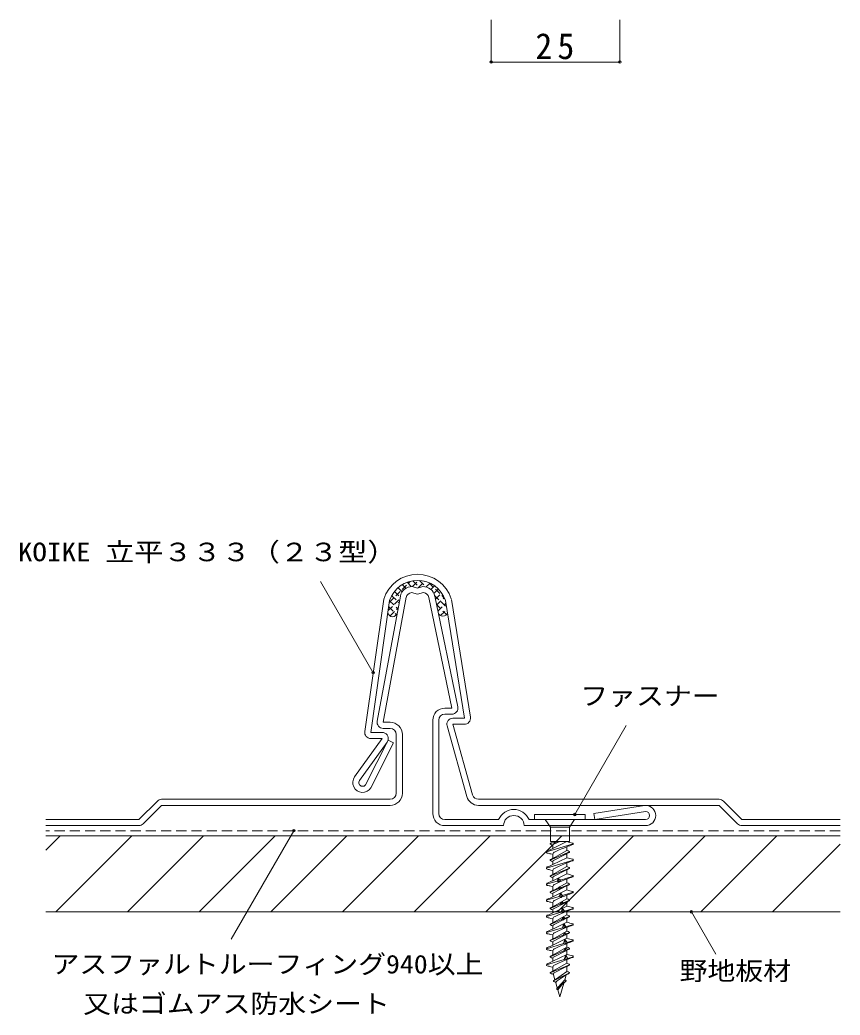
# Model space of a CAD drawing. Units: millimetres on the paper. Extents: x -393 to 395, y -365 to 275.
# Drawn here: x 46.8 to 208.6, y -236.8 to -40.4 of the extents above; entities that cross this region are included whole.
import ezdxf
from ezdxf.enums import TextEntityAlignment as Align

# ---------------------------------------------------------------- set-up
doc = ezdxf.new("R2010")
doc.units = ezdxf.units.MM
doc.header["$PDMODE"] = 32
doc.header["$PDSIZE"] = 0.5
doc.linetypes.add('DASHED1', pattern=[1.8, 1.2, -0.6])
doc.linetypes.add('DASHED2', pattern=[3, 2, -1])
doc.layers.add('0-0_00', color=7, linetype='Continuous', lineweight=9)
doc.layers.add('0-1_01', color=7, linetype='Continuous', lineweight=9)
doc.styles.add('ＭＳ ゴシック', font='')
doc.styles.get('ＭＳ ゴシック').set_extended_font_data('MS Gothic')

msp = doc.modelspace()

# ---------------------------------------------------------------- linework, layer by layer
at = {"layer": '0-0_00', "color": 4, "lineweight": 5}
for p, q in [((139.748, -40.387), (139.748, -48.703)), ((165.148, -40.387), (165.148, -48.703)), ((165.148, -48.703), (139.748, -48.703))]:
    msp.add_line(p, q, dxfattribs=at)
at = {"layer": '0-0_00'}
for p, q in [((150.417, -198.198), (151.442, -199.698)), ((151.442, -202.507), (151.442, -199.698)), ((155.192, -202.507), (155.192, -199.698)), ((155.967, -203.002), (150.667, -204.592)), ((151.442, -202.507), (155.192, -202.507)), ((154.717, -202.547), (151.917, -203.897)), ((151.917, -203.897), (151.917, -203.29)), ((152.123, -203.038), (153.317, -202.507)), ((153.317, -202.507), (152.279, -202.507)), ((154.717, -202.547), (154.717, -202.507)), ((154.717, -204.303), (154.717, -203.553)), ((155.967, -206.182), (150.667, -207.772)), ((155.217, -204.592), (151.417, -206.182)), ((151.547, -204.97), (151.917, -205.047)), ((151.917, -205.871), (151.917, -205.047)), ((154.717, -205.727), (151.917, -207.077)), ((152.167, -206.203), (154.512, -204.997)), ((154.717, -204.303), (152.279, -205.687)), ((154.717, -205.727), (154.717, -204.901)), ((155.217, -207.772), (151.417, -209.361)), ((151.547, -208.15), (151.917, -208.227)), ((151.917, -207.077), (151.917, -206.47)), ((152.167, -209.383), (154.512, -208.177)), ((154.717, -207.483), (152.279, -208.867)), ((154.717, -207.483), (154.717, -206.794)), ((154.717, -208.907), (154.717, -208.081)), ((151.917, -209.051), (151.917, -208.227)), ((154.717, -208.907), (151.917, -210.257)), ((151.917, -210.257), (151.917, -209.65)), ((152.758, -210.324), (153.008, -209.731)), ((153.008, -209.731), (153.417, -210.127)), ((153.417, -210.127), (153.141, -210.572)), ((155.967, -209.362), (153.417, -210.127)), ((154.717, -210.663), (154.717, -209.974)), ((152.758, -210.324), (150.667, -210.952)), ((152.993, -211.882), (151.417, -212.542)), ((151.547, -211.33), (151.917, -211.407)), ((151.917, -212.231), (151.917, -211.407)), ((154.717, -212.087), (151.917, -213.437)), ((152.167, -212.563), (154.512, -211.357)), ((154.717, -210.663), (152.279, -212.047)), ((153.141, -210.572), (152.758, -210.324)), ((152.993, -211.882), (153.258, -211.492)), ((153.339, -211.96), (152.993, -211.882)), ((153.258, -211.492), (153.642, -211.611)), ((153.642, -211.611), (153.339, -211.96)), ((155.217, -210.952), (153.642, -211.611)), ((154.717, -212.087), (154.717, -211.261)), ((153.198, -213.372), (150.667, -214.132)), ((151.917, -213.437), (151.917, -212.83)), ((154.717, -213.843), (152.279, -215.227)), ((153.198, -213.372), (153.451, -212.697)), ((153.566, -213.561), (153.198, -213.372)), ((153.451, -212.697), (153.859, -213.174)), ((153.859, -213.174), (153.566, -213.561)), ((155.967, -212.542), (153.859, -213.174)), ((154.717, -213.843), (154.717, -213.154)), ((153.389, -214.897), (151.417, -215.722)), ((151.547, -214.51), (151.917, -214.587)), ((151.917, -215.411), (151.917, -214.587)), ((154.717, -215.267), (151.917, -216.617)), ((151.917, -216.617), (151.917, -216.01)), ((152.167, -215.743), (154.512, -214.537)), ((153.389, -214.897), (153.676, -214.434)), ((153.736, -214.936), (153.389, -214.897)), ((153.562, -216.443), (153.824, -215.697)), ((153.676, -214.434), (154.042, -214.623)), ((154.042, -214.623), (153.736, -214.936)), ((153.824, -215.697), (154.212, -216.248)), ((155.217, -214.132), (154.042, -214.623)), ((155.967, -215.722), (154.212, -216.248)), ((154.717, -215.267), (154.717, -214.441)), ((153.562, -216.443), (150.667, -217.312)), ((153.711, -217.942), (151.417, -218.902)), ((151.547, -217.69), (151.917, -217.767)), ((151.917, -218.591), (151.917, -217.767)), ((152.167, -218.923), (154.512, -217.717)), ((154.717, -217.023), (152.279, -218.407)), ((153.92, -216.591), (153.562, -216.443)), ((153.711, -217.942), (154.004, -217.428)), ((154.054, -217.953), (153.711, -217.942)), ((154.212, -216.248), (153.92, -216.591)), ((154.004, -217.428), (154.369, -217.666)), ((154.369, -217.666), (154.054, -217.953)), ((155.217, -217.312), (154.369, -217.666)), ((154.717, -217.023), (154.717, -216.334)), ((154.717, -218.447), (154.717, -217.621)), ((153.848, -219.537), (150.667, -220.492)), ((154.717, -218.447), (151.917, -219.797)), ((151.917, -219.797), (151.917, -219.19)), ((153.848, -219.537), (154.124, -218.733)), ((154.2, -219.656), (153.848, -219.537)), ((154.124, -218.733), (154.516, -219.337)), ((154.516, -219.337), (154.2, -219.656)), ((155.967, -218.902), (154.516, -219.337)), ((154.717, -220.203), (154.717, -219.514)), ((153.957, -221.019), (151.417, -222.082)), ((151.547, -220.87), (151.917, -220.947)), ((151.917, -221.771), (151.917, -220.947)), ((154.717, -221.627), (151.917, -222.977)), ((152.167, -222.103), (154.512, -220.897)), ((154.717, -220.203), (152.279, -221.587)), ((153.957, -221.019), (154.256, -220.464)), ((154.3, -221.006), (153.957, -221.019)), ((154.256, -220.464), (154.597, -220.751)), ((154.597, -220.751), (154.3, -221.006)), ((155.217, -220.492), (154.597, -220.751)), ((154.717, -221.627), (154.717, -220.801)), ((154.057, -222.655), (150.667, -223.672)), ((151.917, -222.977), (151.917, -222.37)), ((154.717, -223.383), (152.279, -224.767)), ((154.404, -222.755), (154.057, -222.655)), ((154.127, -224.128), (154.442, -223.539)), ((154.728, -222.453), (154.404, -222.755)), ((154.442, -223.539), (154.797, -223.847)), ((154.797, -223.847), (154.467, -224.101)), ((154.717, -223.383), (154.717, -222.694)), ((155.967, -222.082), (154.728, -222.453)), ((155.217, -223.672), (154.797, -223.847)), ((154.185, -225.796), (150.667, -226.852)), ((154.127, -224.128), (151.417, -225.262)), ((151.547, -224.05), (151.917, -224.127)), ((151.917, -224.951), (151.917, -224.127)), ((154.717, -224.807), (151.917, -226.157)), ((151.917, -226.157), (151.917, -225.55)), ((152.167, -225.283), (154.512, -224.077)), ((154.467, -224.101), (154.127, -224.128)), ((154.185, -225.796), (154.498, -224.912)), ((154.528, -225.886), (154.185, -225.796)), ((154.498, -224.912), (154.861, -225.594)), ((154.861, -225.594), (154.528, -225.886)), ((154.717, -224.807), (154.717, -223.981)), ((154.717, -226.563), (154.717, -225.813)), ((155.967, -225.262), (154.861, -225.594)), ((155.217, -226.852), (151.417, -228.442)), ((151.547, -227.23), (151.917, -227.307)), ((151.917, -228.131), (151.917, -227.307)), ((152.167, -228.463), (154.512, -227.257)), ((154.717, -226.563), (152.279, -227.947)), ((154.717, -228.153), (154.717, -227.161)), ((152.346, -229.812), (151.991, -228.575)), ((155.216, -228.436), (152.053, -230.045)), ((154.717, -228.153), (152.488, -229.725)), ((152.802, -230.032), (154.572, -228.82)), ((154.283, -229.826), (154.572, -228.82)), ((152.819, -231.463), (152.496, -230.337)), ((152.698, -231.622), (154.58, -230.034)), ((153.722, -230.821), (152.914, -231.793)), ((152.996, -231.296), (154.283, -229.826)), ((153.317, -233.198), (154.102, -230.459)), ((153.317, -233.198), (152.914, -231.793))]:
    msp.add_line(p, q, dxfattribs=at)
msp.add_lwpolyline([(158.317, -197.198), (158.317, -198.198), (148.317, -198.198), (148.317, -197.198)], close=True, dxfattribs=at)
for points in [[(156.217, -198.198), (155.192, -199.698), (151.442, -199.698)], [(154.057, -222.655), (154.33, -221.813), (154.728, -222.453)]]:
    msp.add_lwpolyline(points, dxfattribs=at)
for centre, radius, start, end in [((144.421, -187.799), 17.758, 291.20328, 294.96875), ((153.638, -207.672), 5.172, 93.64851, 115.43288), ((151.517, -203.002), 0.1, 151.67664, 226.69806), ((153.375, -204.157), 2.288, 133.86334, 148.28386), ((152.837, -200.679), 2.769, 239.89018, 250.58319), ((152.258, -203.359), 0.348, 112.76938, 168.67461), ((172.758, -246.835), 46.92, 114.25377, 115.76996), ((152.787, -204.538), 2.093, 75.561, 75.95494), ((165.505, -231.738), 30.179, 108.63118, 113.47316), ((160.758, -182.373), 21.059, 253.32985, 256.52316), ((155.817, -202.998), 0.15, 287.99913, 77.33618), ((150.91, -204.588), 0.243, 105.88588, 250.27509), ((144.317, -237.272), 33.101, 77.38429, 78.65712), ((151.517, -206.182), 0.1, 125.87859, 249.23848), ((99.255, -101.357), 117.031, 296.49106, 296.94127), ((152.258, -206.539), 0.348, 105.25987, 168.67461), ((152.583, -205.237), 0.693, 108.88551, 164.08015), ((147.957, -190.768), 15.667, 294.73485, 297.43468), ((153.703, -207.145), 3.018, 61.29723, 70.38911), ((160.758, -185.553), 21.059, 253.32985, 256.52316), ((155.117, -204.592), 0.1, 305.87859, 69.23848), ((155.817, -206.178), 0.15, 287.99913, 77.33618), ((150.91, -207.768), 0.243, 105.88588, 250.27509), ((144.317, -240.452), 33.101, 77.38429, 78.65712), ((144.421, -190.979), 17.758, 291.20328, 294.96875), ((152.923, -203.644), 3, 241.26797, 250.39272), ((152.583, -208.417), 0.693, 108.88551, 164.08015), ((172.758, -250.015), 46.92, 114.25377, 115.76996), ((165.505, -234.918), 30.179, 108.63118, 113.47316), ((147.957, -193.948), 15.667, 294.73485, 297.43468), ((153.703, -210.325), 3.018, 61.29723, 70.38911), ((155.117, -207.772), 0.1, 305.87859, 69.23848), ((151.517, -209.362), 0.1, 125.87859, 249.23848), ((99.255, -104.537), 117.031, 296.49106, 296.94127), ((152.923, -206.824), 3, 241.26797, 250.39272), ((152.258, -209.719), 0.348, 105.25987, 168.67461), ((32.977, -229.172), 121.595, 8.799, 9.20047), ((165.505, -238.098), 30.179, 108.63118, 113.47316), ((160.758, -188.733), 21.059, 253.32985, 256.52316), ((155.817, -209.358), 0.15, 287.99913, 77.33618), ((150.91, -210.948), 0.243, 105.88588, 250.27509), ((144.317, -243.632), 33.101, 77.38429, 78.65712), ((144.421, -194.159), 17.758, 291.20328, 294.96875), ((99.255, -107.717), 117.031, 296.49106, 296.94127), ((152.583, -211.597), 0.693, 108.88551, 164.08015), ((172.758, -253.195), 46.92, 114.25377, 115.76996), ((151.585, -212.025), 1.756, 2.12791, 17.69391), ((147.957, -197.128), 15.667, 294.73485, 297.43468), ((153.703, -213.505), 3.018, 61.29723, 70.38911), ((160.758, -191.913), 21.059, 253.32985, 256.52316), ((155.117, -210.952), 0.1, 305.87859, 69.23848), ((150.91, -214.128), 0.243, 105.88588, 250.27509), ((144.421, -197.339), 17.758, 291.20328, 294.96875), ((151.517, -212.542), 0.1, 125.87859, 249.23848), ((152.923, -210.004), 3, 241.26797, 250.39272), ((152.258, -212.899), 0.348, 105.25987, 168.67461), ((172.758, -256.375), 46.92, 114.25377, 115.76996), ((32.977, -229.172), 121.595, 7.37663, 7.78717), ((165.505, -241.278), 30.179, 108.63118, 113.47316), ((153.703, -216.685), 3.018, 61.29723, 70.38911), ((155.117, -214.132), 0.1, 305.87859, 69.23848), ((155.817, -212.538), 0.15, 287.99913, 77.33618), ((144.317, -246.812), 33.101, 77.38429, 78.65712), ((151.517, -215.722), 0.1, 125.87859, 249.23848), ((99.255, -110.897), 117.031, 296.49106, 296.94127), ((152.923, -213.184), 3, 241.26797, 250.39272), ((152.258, -216.079), 0.348, 105.25987, 168.67461), ((152.583, -214.777), 0.693, 108.88551, 164.08015), ((165.505, -244.458), 30.179, 108.63118, 113.47316), ((32.977, -229.172), 121.595, 6.72357, 6.96185), ((32.977, -229.172), 121.595, 5.93901, 6.36249), ((147.957, -200.308), 15.667, 294.73485, 297.43468), ((160.758, -195.093), 21.059, 253.32985, 256.52316), ((155.817, -215.718), 0.15, 287.99913, 77.33618), ((150.91, -217.308), 0.243, 105.88588, 250.27509), ((144.317, -249.992), 33.101, 77.38429, 78.65712), ((144.421, -200.519), 17.758, 291.20328, 294.96875), ((152.583, -217.957), 0.693, 108.88551, 164.08015), ((172.758, -259.555), 46.92, 114.25377, 115.76996), ((32.977, -229.172), 121.595, 5.29416, 5.54272), ((147.957, -203.488), 15.667, 294.73485, 297.43468), ((153.703, -219.865), 3.018, 61.29723, 70.38911), ((155.117, -217.312), 0.1, 305.87859, 69.23848), ((144.421, -203.699), 17.758, 291.20328, 294.96875), ((151.517, -218.902), 0.1, 125.87859, 249.23848), ((99.255, -114.077), 117.031, 296.49106, 296.94127), ((152.923, -216.364), 3, 241.26797, 250.39272), ((152.258, -219.259), 0.348, 105.25987, 168.67461), ((172.758, -262.735), 46.92, 114.25377, 115.76996), ((165.505, -247.638), 30.179, 108.63118, 113.47316), ((32.977, -229.172), 121.595, 4.48859, 4.92522), ((160.758, -198.273), 21.059, 253.32985, 256.52316), ((155.817, -218.898), 0.15, 287.99913, 77.33618), ((150.91, -220.488), 0.243, 105.88588, 250.27509), ((144.317, -253.172), 33.101, 77.38429, 78.65712), ((99.255, -117.257), 117.031, 296.49106, 296.94127), ((152.583, -221.137), 0.693, 108.88551, 164.08015), ((113.476, -224.041), 40.937, 4.25203, 5.01289), ((143.673, -223.119), 10.737, 1.94267, 6.98427), ((147.957, -206.668), 15.667, 294.73485, 297.43468), ((153.703, -223.045), 3.018, 61.29723, 70.38911), ((160.758, -201.453), 21.059, 253.32985, 256.52316), ((155.117, -220.492), 0.1, 305.87859, 69.23848), ((150.91, -223.668), 0.243, 105.88588, 250.27509), ((144.421, -206.879), 17.758, 291.20328, 294.96875), ((151.517, -222.082), 0.1, 125.87859, 249.23848), ((152.923, -219.544), 3, 241.26797, 250.39272), ((152.258, -222.439), 0.348, 105.25987, 168.67461), ((152.583, -224.317), 0.693, 108.88551, 164.08015), ((172.758, -265.915), 46.92, 114.25377, 115.76996), ((165.505, -250.818), 30.179, 108.63118, 113.47316), ((32.977, -229.172), 121.595, 2.39046, 2.6554), ((147.957, -209.848), 15.667, 294.73485, 297.43468), ((153.703, -226.225), 3.018, 61.29723, 70.38911), ((155.117, -223.672), 0.1, 305.87859, 69.23848), ((155.817, -222.078), 0.15, 287.99913, 77.33618), ((144.317, -256.352), 33.101, 77.38429, 78.65712), ((151.517, -225.262), 0.1, 125.87859, 249.23848), ((99.255, -120.437), 117.031, 296.49106, 296.94127), ((152.923, -222.724), 3, 241.26797, 250.39272), ((152.258, -225.619), 0.348, 105.25987, 168.67461), ((165.505, -253.998), 30.179, 108.63118, 113.47316), ((32.977, -229.172), 121.595, 1.54883, 2.00778), ((160.758, -204.633), 21.059, 253.32985, 256.52316), ((155.817, -225.258), 0.15, 287.99913, 77.33618), ((150.91, -226.848), 0.243, 105.88588, 250.27509), ((144.317, -259.532), 33.101, 77.38429, 78.65712), ((144.421, -210.059), 17.758, 291.20328, 294.96875), ((152.583, -227.497), 0.693, 108.88551, 164.08015), ((172.758, -269.095), 46.92, 114.25377, 115.76996), ((147.957, -213.028), 15.667, 294.73485, 297.43468), ((153.703, -229.405), 3.018, 61.29723, 70.38911), ((155.117, -226.852), 0.1, 305.87859, 69.23848), ((151.517, -228.442), 0.1, 125.87859, 249.23848), ((99.255, -123.617), 117.031, 296.49106, 296.94127), ((152.923, -225.904), 3, 241.26797, 250.39272), ((152.258, -228.799), 0.348, 105.25987, 168.67461), ((149.897, -225.655), 4.825, 297.07892, 302.47913), ((151.408, -221.883), 7.625, 294.51392, 299.51039), ((153.703, -230.995), 3.018, 61.29723, 70.38911), ((155.124, -228.436), 0.0919, 295.7119, 72.30331), ((152.152, -230.032), 0.1, 125.87859, 249.23848), ((151.28, -232.076), 2.122, 55.02049, 66.77478), ((153.156, -230.693), 0.75, 118.19894, 151.65128), ((152.787, -231.622), 0.1, 125.87859, 249.23848), ((152.787, -231.622), 0.1, 125.87859, 249.23848), ((150.62, -228.969), 3.326, 309.35022, 321.94914), ((151.915, -233.666), 2.122, 61.91342, 66.77478), ((159.024, -236.017), 7.424, 127.26097, 135.57535), ((153.508, -231.742), 2.067, 60.77386, 67.95819), ((154.489, -230.026), 0.0919, 295.7119, 72.30331)]:
    msp.add_arc(centre, radius, start, end, dxfattribs=at)
at = {"layer": '0-0_00', "color": 4}
for p in [(139.748, -48.703), (165.148, -48.703)]:
    msp.add_point(p, dxfattribs=at)
at = {"layer": '0-1_01', "linetype": 'DASHED1'}
for p, q in [((119.68, -155.316), (123.772, -151.223)), ((124.212, -152.198), (125.409, -151)), ((124.287, -151.076), (125.603, -152.393)), ((125.362, -152.462), (126.651, -151.173)), ((125.636, -151.012), (126.903, -152.279)), ((120.717, -153.163), (121.811, -154.257)), ((121.408, -152.441), (122.209, -153.241)), ((122.212, -151.831), (122.934, -152.552)), ((123.155, -151.359), (124.001, -152.205)), ((126.947, -152.291), (127.694, -151.544)), ((127.494, -151.455), (130.579, -154.54)), ((127.863, -152.79), (128.588, -152.064)), ((128.467, -153.599), (129.354, -152.713)), ((119.444, -156.966), (121.734, -154.676)), ((119.725, -155), (121.37, -156.645)), ((120.15, -154.011), (121.591, -155.451)), ((128.604, -153.979), (130.963, -156.338)), ((128.762, -154.719), (129.997, -153.484)), ((129.006, -155.89), (130.51, -154.385)), ((119.548, -156.237), (121.073, -157.762)), ((119.812, -158.012), (121.413, -156.411)), ((128.981, -155.77), (130.94, -157.73)), ((129.249, -157.06), (130.826, -155.484)), ((129.772, -157.952), (131.044, -156.68))]:
    msp.add_line(p, q, dxfattribs=at)
at = {"layer": '0-1_01'}
for p, q in [((116.478, -169.213), (106.094, -151.229)), ((125.236, -152.498), (124.188, -152.198)), ((125.236, -152.498), (126.285, -152.198)), ((118.554, -154.713), (114.815, -180.828)), ((119.728, -154.983), (116.003, -180.998)), ((117.288, -178.753), (121.838, -154.108)), ((118.468, -178.971), (123.019, -154.326)), ((125.236, -153.746), (124.048, -153.406)), ((125.236, -153.746), (126.425, -153.406)), ((132.011, -176.198), (127.46, -154.353)), ((133.185, -175.953), (128.634, -154.108)), ((130.745, -154.983), (134.47, -178.198)), ((135.655, -178.008), (131.93, -154.793)), ((132.011, -176.198), (130.636, -176.198)), ((128.236, -178.598), (128.236, -196.998)), ((129.437, -178.598), (129.437, -196.998)), ((132.011, -177.398), (130.636, -177.398)), ((132.217, -178.198), (134.47, -178.198)), ((118.462, -178.998), (119.837, -178.998)), ((118.462, -180.198), (119.837, -180.198)), ((131.061, -179.72), (134.947, -193.643)), ((134.47, -179.398), (132.217, -179.398)), ((136.102, -193.32), (132.217, -179.398)), ((156.258, -197.198), (166.415, -179.608)), ((118.256, -182.198), (112.807, -189.773)), ((114.973, -191.331), (119.412, -182.52)), ((118.256, -180.998), (116.003, -180.998)), ((116.003, -182.198), (118.256, -182.198)), ((120.483, -183.06), (119.412, -182.52)), ((121.036, -192.998), (121.036, -181.398)), ((122.237, -181.398), (122.237, -192.998)), ((119.23, -182.899), (113.781, -190.474)), ((116.012, -191.935), (120.483, -183.06)), ((119.837, -194.198), (74.733, -194.198)), ((137.258, -194.198), (184.739, -194.198)), ((73.885, -194.549), (70.237, -198.198)), ((71.085, -199.047), (74.733, -195.398)), ((119.837, -195.398), (74.733, -195.398)), ((137.258, -195.398), (184.739, -195.398)), ((160.047, -197.013), (170.047, -195.413)), ((188.388, -199.047), (184.739, -195.398)), ((185.588, -194.549), (189.236, -198.198)), ((51.855, -198.198), (70.237, -198.198)), ((130.636, -198.198), (141.236, -198.198)), ((147.236, -198.198), (170.236, -198.198)), ((160.047, -197.013), (160.236, -198.198)), ((160.236, -198.198), (170.236, -196.598)), ((189.236, -198.198), (208.619, -198.198)), ((70.237, -199.398), (51.855, -199.398)), ((130.636, -199.398), (142.187, -199.398)), ((146.286, -199.398), (170.236, -199.398)), ((208.619, -199.398), (189.236, -199.398)), ((208.619, -201.398), (51.855, -201.398)), ((51.855, -204.242), (54.699, -201.398)), ((53.841, -216.398), (68.841, -201.398)), ((67.983, -216.398), (82.983, -201.398)), ((82.125, -216.398), (97.125, -201.398)), ((88.486, -221.789), (100.837, -200.398)), ((96.267, -216.398), (111.267, -201.398)), ((110.409, -216.398), (125.409, -201.398)), ((124.551, -216.398), (139.551, -201.398)), ((138.694, -216.398), (153.693, -201.398)), ((152.836, -216.398), (167.835, -201.398)), ((166.978, -216.398), (181.978, -201.398)), ((181.12, -216.398), (196.12, -201.398)), ((195.262, -216.398), (208.619, -203.041)), ((208.619, -216.398), (51.855, -216.398)), ((184.073, -224.726), (179.264, -216.398))]:
    msp.add_line(p, q, dxfattribs=at)
at = {"layer": '0-1_01', "linetype": 'DASHED2'}
msp.add_line((208.619, -200.398), (51.855, -200.398), dxfattribs=at)
at = {"layer": '0-1_01'}
for centre, radius, start, end in [((125.236, -156.798), 7, 90, 162.6729), ((125.236, -156.798), 5.8, 90, 161.76564), ((125.236, -156.798), 7, 18.23343, 90), ((125.236, -156.798), 5.8, 18.23343, 90), ((124.188, -154.598), 2.4, 90.00356, 168.23355), ((126.285, -154.598), 2.4, 11.76645, 89.99644), ((124.188, -154.598), 1.2, 96.69836, 168.23355), ((126.285, -154.598), 1.2, 11.76645, 83.30399), ((120.309, -157.215), 0.939, 190.05507, 349.94545), ((130.22, -157.129), 0.938, 194.62444, 345.37556), ((130.636, -178.598), 2.4, 90, 180), ((132.011, -176.198), 1.2, 270, 11.76877), ((130.636, -178.598), 1.2, 90, 180), ((132.217, -179.398), 1.2, 90, 195.59477), ((134.47, -178.198), 1.2, 270, 9.11775), ((118.462, -178.998), 1.2, 168.23123, 270), ((119.837, -181.398), 2.4, 0, 90), ((119.837, -181.398), 1.2, 0, 90), ((116.003, -180.998), 1.2, 170.88225, 270), ((118.256, -182.198), 1.2, 344.40523, 90), ((114.377, -190.902), 1.934, 144.26996, 327.7356), ((114.377, -190.902), 0.734, 144.26996, 324.26996), ((74.733, -195.398), 1.2, 90, 135), ((119.837, -192.998), 1.2, 270, 0), ((119.837, -192.998), 2.4, 270, 0), ((137.258, -192.998), 2.4, 195.5925, 270), ((137.258, -192.998), 1.2, 195.5925, 270), ((184.739, -195.398), 1.2, 45, 90), ((144.236, -199.448), 3.25, 22.62007, 157.37993), ((170.236, -197.398), 2, 270, 90), ((130.636, -196.998), 2.4, 180, 270), ((130.636, -196.998), 1.2, 180, 270), ((144.236, -199.448), 2.05, 1.39877, 178.60123), ((170.236, -197.398), 0.8, 270, 90), ((70.237, -198.198), 1.2, 270, 315), ((189.236, -198.198), 1.2, 225, 270)]:
    msp.add_arc(centre, radius, start, end, dxfattribs=at)
for p in [(116.478, -169.213), (156.258, -197.198), (100.837, -200.398), (179.264, -216.398)]:
    msp.add_point(p, dxfattribs=at)

# ---------------------------------------------------------------- texts
at = {"layer": '0-0_00', "color": 3, "insert": (148.498, -48.203), "char_height": 5.132, "attachment_point": 7, "style": 'ＭＳ ゴシック'}
msp.add_mtext('\\T1.31;\\W0.95;25', dxfattribs=at)
at = {"layer": '0-1_01', "color": 3, "style": 'ＭＳ ゴシック'}
for s, width, p in [('KOIKE 立平３３３（２３型）', 1.15, (46.362, -148.318)), ('ファスナー', 1.1, (157.337, -176.726)), ('アスファルトルーフィング940以上', 1.1, (53.005, -229.657)), ('野地板材', 1.1, (176.938, -230.983)), ('又はゴムアス防水シート', 1.1, (59.248, -237.461))]:
    msp.add_text(s, height=3.666, dxfattribs=dict(at, width=width)).set_placement(p, align=Align.BOTTOM_LEFT)

doc.saveas('drawing.dxf')
